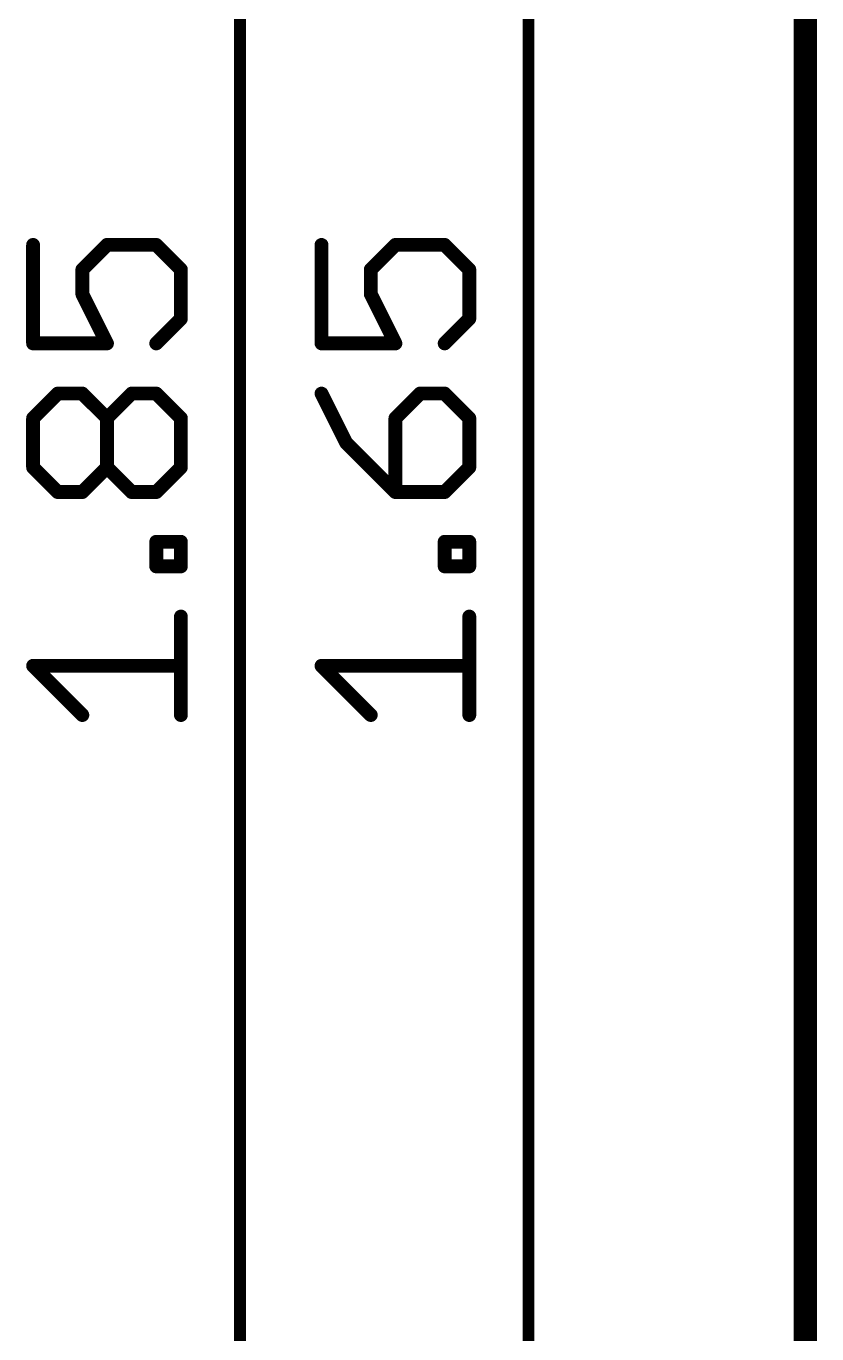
# Model space of a CAD drawing. Extents: x -8.6 to 41.9, y -5.2 to 49.8.
# Drawn here: x -8.58 to 0.13, y 9.19 to 23.6 of the extents above; entities that cross this region are included whole.
import ezdxf

# ---------------------------------------------------------------- set-up
doc = ezdxf.new("R2010")
doc.units = 0
for name, color, linetype in [('1', 12, 'CONTINUOUS'), ('16', 5, 'CONTINUOUS'), ('20', 53, 'CONTINUOUS')]:
    doc.layers.add(name, color=color, linetype=linetype)

msp = doc.modelspace()

# ---------------------------------------------------------------- linework, layer by layer
at = {"layer": '1'}
for points, const_width in [([(-6.223, -5.015), (-6.223, 41.845)], 0.13), ([(0, -5.08), (0, 41.91)], 0.254), ([(-3.048, 39.305), (-3.048, -2.475)], 0.13), ([(-8.5007, 21.1874), (-8.5007, 20.1027)], 0.1524), ([(-7.9584, 20.9162), (-7.6872, 21.1874)], 0.1524), ([(-7.6872, 21.1874), (-7.1449, 21.1874)], 0.1524), ([(-7.1449, 21.1874), (-6.8737, 20.9162)], 0.1524), ([(-5.3257, 21.1874), (-5.3257, 20.1027)], 0.1524), ([(-4.7834, 20.9162), (-4.5122, 21.1874)], 0.1524), ([(-4.5122, 21.1874), (-3.9699, 21.1874)], 0.1524), ([(-3.9699, 21.1874), (-3.6987, 20.9162)], 0.1524), ([(-7.9584, 20.645), (-7.9584, 20.9162)], 0.1524), ([(-6.8737, 20.9162), (-6.8737, 20.3739)], 0.1524), ([(-4.7834, 20.645), (-4.7834, 20.9162)], 0.1524), ([(-3.6987, 20.9162), (-3.6987, 20.3739)], 0.1524), ([(-7.6872, 20.1027), (-7.9584, 20.645)], 0.1524), ([(-4.5122, 20.1027), (-4.7834, 20.645)], 0.1524), ([(-6.8737, 20.3739), (-7.1449, 20.1027)], 0.1524), ([(-3.6987, 20.3739), (-3.9699, 20.1027)], 0.1524), ([(-8.5007, 20.1027), (-7.6872, 20.1027)], 0.1524), ([(-5.3257, 20.1027), (-4.5122, 20.1027)], 0.1524), ([(-8.5007, 19.279), (-8.2295, 19.5502)], 0.1524), ([(-8.2295, 19.5502), (-7.9584, 19.5502)], 0.1524), ([(-7.9584, 19.5502), (-7.6872, 19.279)], 0.1524), ([(-7.6872, 19.279), (-7.416, 19.5502)], 0.1524), ([(-7.416, 19.5502), (-7.1449, 19.5502)], 0.1524), ([(-7.1449, 19.5502), (-6.8737, 19.279)], 0.1524), ([(-5.3257, 19.5502), (-5.0545, 19.0079)], 0.1524), ([(-4.241, 19.5502), (-4.5122, 19.279)], 0.1524), ([(-3.9699, 19.5502), (-4.241, 19.5502)], 0.1524), ([(-3.6987, 19.279), (-3.9699, 19.5502)], 0.1524), ([(-8.5007, 18.7367), (-8.5007, 19.279)], 0.1524), ([(-7.6872, 18.7367), (-7.6872, 19.279)], 0.1524), ([(-6.8737, 19.279), (-6.8737, 18.7367)], 0.1524), ([(-4.5122, 19.279), (-4.5122, 18.4655)], 0.1524), ([(-3.6987, 18.7367), (-3.6987, 19.279)], 0.1524), ([(-5.0545, 19.0079), (-4.5122, 18.4655)], 0.1524), ([(-8.2295, 18.4655), (-8.5007, 18.7367)], 0.1524), ([(-7.6872, 18.7367), (-7.9584, 18.4655)], 0.1524), ([(-7.416, 18.4655), (-7.6872, 18.7367)], 0.1524), ([(-6.8737, 18.7367), (-7.1449, 18.4655)], 0.1524), ([(-3.9699, 18.4655), (-3.6987, 18.7367)], 0.1524), ([(-7.9584, 18.4655), (-8.2295, 18.4655)], 0.1524), ([(-7.1449, 18.4655), (-7.416, 18.4655)], 0.1524), ([(-4.5122, 18.4655), (-3.9699, 18.4655)], 0.1524), ([(-7.1449, 17.647), (-7.1449, 17.9181)], 0.1524), ([(-7.1449, 17.9181), (-6.8737, 17.9181)], 0.1524), ([(-6.8737, 17.9181), (-6.8737, 17.647)], 0.1524), ([(-3.9699, 17.647), (-3.9699, 17.9181)], 0.1524), ([(-3.9699, 17.9181), (-3.6987, 17.9181)], 0.1524), ([(-3.6987, 17.9181), (-3.6987, 17.647)], 0.1524), ([(-6.8737, 17.647), (-7.1449, 17.647)], 0.1524), ([(-3.6987, 17.647), (-3.9699, 17.647)], 0.1524), ([(-6.8737, 16.0098), (-6.8737, 17.0945)], 0.1524), ([(-3.6987, 16.0098), (-3.6987, 17.0945)], 0.1524), ([(-7.9584, 16.0098), (-8.5007, 16.5521)], 0.1524), ([(-8.5007, 16.5521), (-6.8737, 16.5521)], 0.1524), ([(-4.7834, 16.0098), (-5.3257, 16.5521)], 0.1524), ([(-5.3257, 16.5521), (-3.6987, 16.5521)], 0.1524)]:
    msp.add_lwpolyline(points, dxfattribs=dict(at, const_width=const_width))
at = {"layer": '1', "const_width": 0.0762}
for points in [[(-8.4626, 21.1874, 1), (-8.5388, 21.1874)], [(-7.6872, 21.2255, 1), (-7.6872, 21.1493)], [(-7.6603, 21.1604, 1), (-7.7141, 21.2143)], [(-7.1179, 21.2143, 1), (-7.1718, 21.1604)], [(-7.1449, 21.1493, 1), (-7.1449, 21.2255)], [(-5.2876, 21.1874, 1), (-5.3638, 21.1874)], [(-4.5122, 21.2255, 1), (-4.5122, 21.1493)], [(-4.4853, 21.1604, 1), (-4.5391, 21.2143)], [(-3.9429, 21.2143, 1), (-3.9968, 21.1604)], [(-3.9699, 21.1493, 1), (-3.9699, 21.2255)], [(-7.9203, 20.9162, 1), (-7.9965, 20.9162)], [(-7.9853, 20.9431, 1), (-7.9314, 20.8893)], [(-6.8356, 20.9162, 1), (-6.9118, 20.9162)], [(-6.9006, 20.8893, 1), (-6.8468, 20.9431)], [(-4.7453, 20.9162, 1), (-4.8215, 20.9162)], [(-4.8103, 20.9431, 1), (-4.7564, 20.8893)], [(-3.6606, 20.9162, 1), (-3.7368, 20.9162)], [(-3.7256, 20.8893, 1), (-3.6718, 20.9431)], [(-7.9965, 20.645, 1), (-7.9203, 20.645)], [(-7.9243, 20.6621, 1), (-7.9924, 20.628)], [(-4.8215, 20.645, 1), (-4.7453, 20.645)], [(-4.7493, 20.6621, 1), (-4.8174, 20.628)], [(-6.9118, 20.3739, 1), (-6.8356, 20.3739)], [(-6.8468, 20.3469, 1), (-6.9006, 20.4008)], [(-3.7368, 20.3739, 1), (-3.6606, 20.3739)], [(-3.6718, 20.3469, 1), (-3.7256, 20.4008)], [(-8.5007, 20.1408, 1), (-8.5007, 20.0646)], [(-7.6872, 20.0646, 1), (-7.6872, 20.1408)], [(-7.1718, 20.1296, 1), (-7.1179, 20.0758)], [(-5.3257, 20.1408, 1), (-5.3257, 20.0646)], [(-4.5122, 20.0646, 1), (-4.5122, 20.1408)], [(-3.9968, 20.1296, 1), (-3.9429, 20.0758)], [(-8.5388, 20.1027, 1), (-8.4626, 20.1027)], [(-7.7213, 20.0857, 1), (-7.6531, 20.1197)], [(-5.3638, 20.1027, 1), (-5.2876, 20.1027)], [(-4.5463, 20.0857, 1), (-4.4781, 20.1197)], [(-8.2295, 19.5883, 1), (-8.2295, 19.5121)], [(-8.2026, 19.5233, 1), (-8.2565, 19.5771)], [(-7.9314, 19.5771, 1), (-7.9853, 19.5233)], [(-7.9584, 19.5121, 1), (-7.9584, 19.5883)], [(-7.416, 19.5883, 1), (-7.416, 19.5121)], [(-7.3891, 19.5233, 1), (-7.443, 19.5771)], [(-7.1179, 19.5771, 1), (-7.1718, 19.5233)], [(-7.1449, 19.5121, 1), (-7.1449, 19.5883)], [(-5.2916, 19.5672, 1), (-5.3598, 19.5332)], [(-4.241, 19.5883, 1), (-4.241, 19.5121)], [(-4.2141, 19.5233, 1), (-4.268, 19.5771)], [(-3.9429, 19.5771, 1), (-3.9968, 19.5233)], [(-3.9699, 19.5121, 1), (-3.9699, 19.5883)], [(-8.4626, 19.279, 1), (-8.5388, 19.279)], [(-8.5276, 19.306, 1), (-8.4737, 19.2521)], [(-7.6491, 19.279, 1), (-7.7253, 19.279)], [(-7.7141, 19.306, 1), (-7.6603, 19.2521)], [(-7.7141, 19.2521, 1), (-7.6603, 19.306)], [(-6.8356, 19.279, 1), (-6.9118, 19.279)], [(-6.9006, 19.2521, 1), (-6.8468, 19.306)], [(-4.4741, 19.279, 1), (-4.5503, 19.279)], [(-4.5391, 19.306, 1), (-4.4853, 19.2521)], [(-3.6606, 19.279, 1), (-3.7368, 19.279)], [(-3.7256, 19.2521, 1), (-3.6718, 19.306)], [(-5.0276, 19.0348, 1), (-5.0815, 18.9809)], [(-5.0886, 18.9908, 1), (-5.0204, 19.0249)], [(-8.5388, 18.7367, 1), (-8.4626, 18.7367)], [(-8.4737, 18.7636, 1), (-8.5276, 18.7098)], [(-7.7253, 18.7367, 1), (-7.6491, 18.7367)], [(-7.6603, 18.7636, 1), (-7.7141, 18.7098)], [(-7.6603, 18.7098, 1), (-7.7141, 18.7636)], [(-6.9118, 18.7367, 1), (-6.8356, 18.7367)], [(-6.8468, 18.7098, 1), (-6.9006, 18.7636)], [(-3.7368, 18.7367, 1), (-3.6606, 18.7367)], [(-3.6718, 18.7098, 1), (-3.7256, 18.7636)], [(-8.2295, 18.5036, 1), (-8.2295, 18.4274)], [(-8.2565, 18.4386, 1), (-8.2026, 18.4925)], [(-7.9853, 18.4925, 1), (-7.9314, 18.4386)], [(-7.9584, 18.4274, 1), (-7.9584, 18.5036)], [(-7.416, 18.5036, 1), (-7.416, 18.4274)], [(-7.443, 18.4386, 1), (-7.3891, 18.4925)], [(-7.1718, 18.4925, 1), (-7.1179, 18.4386)], [(-7.1449, 18.4274, 1), (-7.1449, 18.5036)], [(-4.5122, 18.5036, 1), (-4.5122, 18.4274)], [(-4.5503, 18.4655, 1), (-4.4741, 18.4655)], [(-4.5391, 18.4386, 1), (-4.4853, 18.4925)], [(-3.9968, 18.4925, 1), (-3.9429, 18.4386)], [(-3.9699, 18.4274, 1), (-3.9699, 18.5036)], [(-7.1068, 17.9181, 1), (-7.183, 17.9181)], [(-7.1449, 17.9562, 1), (-7.1449, 17.88)], [(-6.8356, 17.9181, 1), (-6.9118, 17.9181)], [(-6.8737, 17.88, 1), (-6.8737, 17.9562)], [(-3.9318, 17.9181, 1), (-4.008, 17.9181)], [(-3.9699, 17.9562, 1), (-3.9699, 17.88)], [(-3.6606, 17.9181, 1), (-3.7368, 17.9181)], [(-3.6987, 17.88, 1), (-3.6987, 17.9562)], [(-7.1449, 17.6851, 1), (-7.1449, 17.6089)], [(-6.8737, 17.6089, 1), (-6.8737, 17.6851)], [(-3.9699, 17.6851, 1), (-3.9699, 17.6089)], [(-3.6987, 17.6089, 1), (-3.6987, 17.6851)], [(-7.183, 17.647, 1), (-7.1068, 17.647)], [(-6.9118, 17.647, 1), (-6.8356, 17.647)], [(-4.008, 17.647, 1), (-3.9318, 17.647)], [(-3.7368, 17.647, 1), (-3.6606, 17.647)], [(-6.8356, 17.0945, 1), (-6.9118, 17.0945)], [(-3.6606, 17.0945, 1), (-3.7368, 17.0945)], [(-8.4737, 16.5791, 1), (-8.5276, 16.5252)], [(-8.5007, 16.5902, 1), (-8.5007, 16.514)], [(-6.8737, 16.514, 1), (-6.8737, 16.5902)], [(-5.2987, 16.5791, 1), (-5.3526, 16.5252)], [(-5.3257, 16.5902, 1), (-5.3257, 16.514)], [(-3.6987, 16.514, 1), (-3.6987, 16.5902)], [(-7.9853, 15.9829, 1), (-7.9314, 16.0368)], [(-6.9118, 16.0098, 1), (-6.8356, 16.0098)], [(-4.8103, 15.9829, 1), (-4.7564, 16.0368)], [(-3.7368, 16.0098, 1), (-3.6606, 16.0098)]]:
    msp.add_lwpolyline(points, format="xyb", dxfattribs=at)
at = {"layer": '16', "const_width": 0.254}
msp.add_lwpolyline([(0, -5.08), (0, 41.91)], dxfattribs=at)
at = {"layer": '20'}
msp.add_line((0, 39.37), (0, -2.54), dxfattribs=at)

doc.saveas('drawing.dxf')
